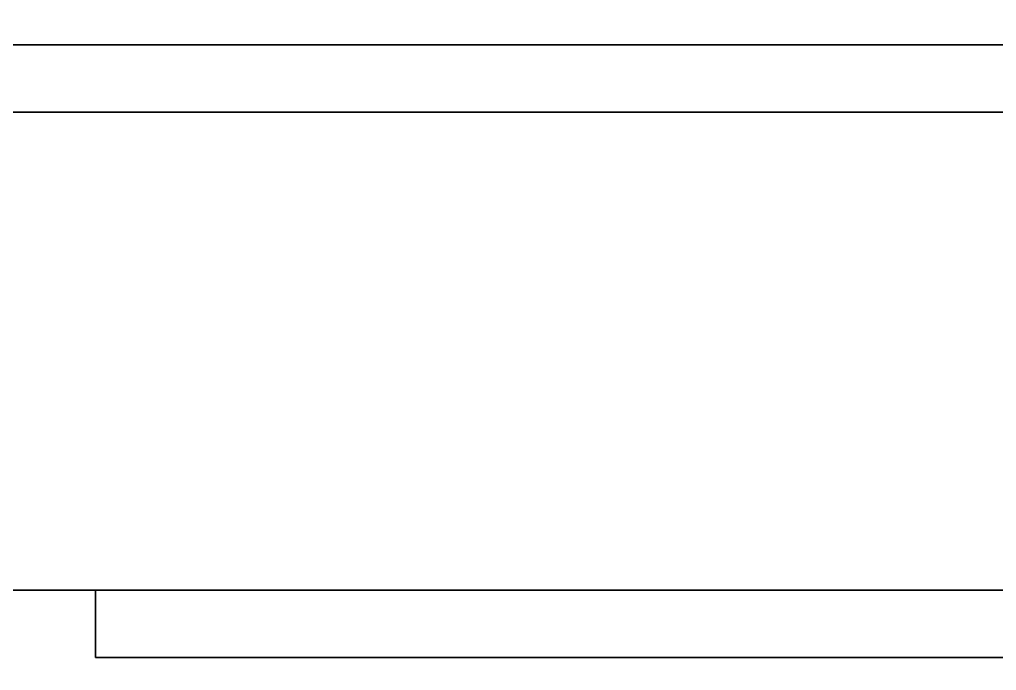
# Model space of a CAD drawing. Extents: x -1 to 1613, y -1132 to 1.
# Drawn here: x 1381.1 to 1404.27, y -683 to -667.56 of the extents above; entities that cross this region are included whole.
import ezdxf

# ---------------------------------------------------------------- set-up
doc = ezdxf.new("R2010")
doc.units = 0
for name, color, linetype in [('IQ_200_3D', 1, 'Continuous'), ('IQ_BLACK_3D', 250, 'Continuous'), ('IQ_GRAY_3D', 8, 'Continuous')]:
    doc.layers.add(name, color=color, linetype=linetype)

msp = doc.modelspace()

# ---------------------------------------------------------------- meshes
at = {"layer": 'IQ_200_3D'}
mesh = msp.add_polyface(dxfattribs=at)
corners = [(1599, -653, 629.527), (1328, -653, 629.527), (1328, -669.763, 640.994), (1599, -669.763, 640.994)]
mesh.append_faces([[corners[k] for k in face] for face in [(0, 1, 2, 3)]])
mesh = msp.add_polyface(dxfattribs=at)
corners = [(1599, -668.163, 204.796), (1328, -668.163, 204.796), (1328, -658.442, 200), (1599, -658.442, 200)]
mesh.append_faces([[corners[k] for k in face] for face in [(0, 1, 2, 3)]])
mesh = msp.add_polyface(dxfattribs=at)
corners = [(1599, -698, 204.796), (1328, -698, 204.796), (1328, -668.163, 204.796), (1599, -668.163, 204.796)]
mesh.append_faces([[corners[k] for k in face] for face in [(0, 1, 2, 3)]])
mesh = msp.add_polyface(dxfattribs=at)
corners = [(1599, -669.763, 640.994), (1328, -669.763, 640.994), (1328, -681.099, 640.994), (1599, -681.099, 640.994)]
mesh.append_faces([[corners[k] for k in face] for face in [(0, 1, 2, 3)]])
mesh = msp.add_polyface(dxfattribs=at)
corners = [(1599, -681.099, 640.994), (1328, -681.099, 640.994), (1328, -681.099, 549.796), (1599, -681.099, 549.796)]
mesh.append_faces([[corners[k] for k in face] for face in [(0, 1, 2, 3)]])
mesh = msp.add_polyface(dxfattribs=at)
corners = [(1599, -681.099, 549.796), (1328, -681.099, 549.796), (1328, -698, 549.796), (1599, -698, 549.796)]
mesh.append_faces([[corners[k] for k in face] for face in [(0, 1, 2, 3)]])
at = {"layer": 'IQ_BLACK_3D'}
mesh = msp.add_polyface(dxfattribs=at)
corners = [(1389.901, -682.699, 592.496), (1389.59, -682.699, 592.455), (1389.301, -682.699, 592.335), (1389.052, -682.699, 592.144), (1388.861, -682.699, 591.896), (1388.742, -682.699, 591.606), (1388.701, -682.699, 591.296), (1388.742, -682.699, 590.985), (1388.861, -682.699, 590.696), (1389.052, -682.699, 590.447), (1389.301, -682.699, 590.256), (1389.59, -682.699, 590.136), (1389.901, -682.699, 590.096), (1390.211, -682.699, 590.136), (1390.501, -682.699, 590.256), (1390.749, -682.699, 590.447), (1390.94, -682.699, 590.696), (1391.06, -682.699, 590.985), (1391.101, -682.699, 591.296), (1391.06, -682.699, 591.606), (1390.94, -682.699, 591.896), (1390.749, -682.699, 592.144), (1390.501, -682.699, 592.335), (1390.211, -682.699, 592.455)]
mesh.append_faces([[corners[k] for k in face] for face in [(23, 21, 22), (17, 15, 16), (4, 1, 2, 3), (7, 5, 6)]], dxfattribs={"vtx0": -1})
mesh.append_faces([[corners[k] for k in face] for face in [(19, 11, 17, 18), (13, 17, 11, 12), (5, 1, 4)]], dxfattribs={"vtx0": -1, "vtx1": -1})
mesh.append_faces([[corners[k] for k in face] for face in [(19, 23, 5, 7)]], dxfattribs={"vtx0": -1, "vtx1": -1, "vtx2": -1, "vtx3": -1})
mesh.append_faces([[corners[k] for k in face] for face in [(7, 10, 11, 19)]], dxfattribs={"vtx0": -1, "vtx2": -1, "vtx3": -1})
mesh.append_faces([[corners[k] for k in face] for face in [(8, 9, 10, 7)]], dxfattribs={"vtx2": -1})
mesh.append_faces([[corners[k] for k in face] for face in [(19, 20, 21, 23), (13, 14, 15, 17), (23, 0, 1, 5)]], dxfattribs={"vtx2": -1, "vtx3": -1})
mesh = msp.add_polyface(dxfattribs=at)
corners = [(1389.901, -682.699, 587.496), (1389.59, -682.699, 587.455), (1389.301, -682.699, 587.335), (1389.052, -682.699, 587.144), (1388.861, -682.699, 586.896), (1388.742, -682.699, 586.606), (1388.701, -682.699, 586.296), (1388.742, -682.699, 585.985), (1388.861, -682.699, 585.696), (1389.052, -682.699, 585.447), (1389.301, -682.699, 585.256), (1389.59, -682.699, 585.136), (1389.901, -682.699, 585.096), (1390.211, -682.699, 585.136), (1390.501, -682.699, 585.256), (1390.749, -682.699, 585.447), (1390.94, -682.699, 585.696), (1391.06, -682.699, 585.985), (1391.101, -682.699, 586.296), (1391.06, -682.699, 586.606), (1390.94, -682.699, 586.896), (1390.749, -682.699, 587.144), (1390.501, -682.699, 587.335), (1390.211, -682.699, 587.455)]
mesh.append_faces([[corners[k] for k in face] for face in [(23, 21, 22), (17, 15, 16), (4, 1, 2, 3), (7, 5, 6)]], dxfattribs={"vtx0": -1})
mesh.append_faces([[corners[k] for k in face] for face in [(19, 11, 17, 18), (13, 17, 11, 12), (5, 1, 4)]], dxfattribs={"vtx0": -1, "vtx1": -1})
mesh.append_faces([[corners[k] for k in face] for face in [(19, 23, 5, 7)]], dxfattribs={"vtx0": -1, "vtx1": -1, "vtx2": -1, "vtx3": -1})
mesh.append_faces([[corners[k] for k in face] for face in [(7, 10, 11, 19)]], dxfattribs={"vtx0": -1, "vtx2": -1, "vtx3": -1})
mesh.append_faces([[corners[k] for k in face] for face in [(8, 9, 10, 7)]], dxfattribs={"vtx2": -1})
mesh.append_faces([[corners[k] for k in face] for face in [(19, 20, 21, 23), (13, 14, 15, 17), (23, 0, 1, 5)]], dxfattribs={"vtx2": -1, "vtx3": -1})
mesh = msp.add_polyface(dxfattribs=at)
corners = [(1389.901, -682.699, 582.496), (1389.59, -682.699, 582.455), (1389.301, -682.699, 582.335), (1389.052, -682.699, 582.144), (1388.861, -682.699, 581.896), (1388.742, -682.699, 581.606), (1388.701, -682.699, 581.296), (1388.742, -682.699, 580.985), (1388.861, -682.699, 580.696), (1389.052, -682.699, 580.447), (1389.301, -682.699, 580.256), (1389.59, -682.699, 580.136), (1389.901, -682.699, 580.096), (1390.211, -682.699, 580.136), (1390.501, -682.699, 580.256), (1390.749, -682.699, 580.447), (1390.94, -682.699, 580.696), (1391.06, -682.699, 580.985), (1391.101, -682.699, 581.296), (1391.06, -682.699, 581.606), (1390.94, -682.699, 581.896), (1390.749, -682.699, 582.144), (1390.501, -682.699, 582.335), (1390.211, -682.699, 582.455)]
mesh.append_faces([[corners[k] for k in face] for face in [(23, 21, 22), (17, 15, 16), (4, 1, 2, 3), (7, 5, 6)]], dxfattribs={"vtx0": -1})
mesh.append_faces([[corners[k] for k in face] for face in [(19, 11, 17, 18), (13, 17, 11, 12), (5, 1, 4)]], dxfattribs={"vtx0": -1, "vtx1": -1})
mesh.append_faces([[corners[k] for k in face] for face in [(19, 23, 5, 7)]], dxfattribs={"vtx0": -1, "vtx1": -1, "vtx2": -1, "vtx3": -1})
mesh.append_faces([[corners[k] for k in face] for face in [(7, 10, 11, 19)]], dxfattribs={"vtx0": -1, "vtx2": -1, "vtx3": -1})
mesh.append_faces([[corners[k] for k in face] for face in [(8, 9, 10, 7)]], dxfattribs={"vtx2": -1})
mesh.append_faces([[corners[k] for k in face] for face in [(19, 20, 21, 23), (13, 14, 15, 17), (23, 0, 1, 5)]], dxfattribs={"vtx2": -1, "vtx3": -1})
mesh = msp.add_polyface(dxfattribs=at)
corners = [(1392.901, -682.699, 593.796), (1392.901, -682.699, 578.796), (1442.901, -682.699, 578.796), (1442.901, -682.699, 593.796)]
mesh.append_faces([[corners[k] for k in face] for face in [(0, 1, 2, 3)]])
mesh = msp.add_polyface(dxfattribs=at)
corners = [(1392.901, -682.699, 571.843), (1403.901, -682.699, 571.843), (1403.901, -682.699, 576.843), (1392.901, -682.699, 576.843)]
mesh.append_faces([[corners[k] for k in face] for face in [(0, 1, 2, 3)]])
at = {"layer": 'IQ_GRAY_3D'}
mesh = msp.add_polyface(dxfattribs=at)
corners = [(1452.901, -681.099, 569.795), (1382.901, -681.099, 569.795), (1382.901, -681.099, 598.796), (1452.901, -681.099, 598.796)]
mesh.append_faces([[corners[k] for k in face] for face in [(0, 1, 2, 3)]])
mesh = msp.add_polyface(dxfattribs=at)
corners = [(1452.901, -682.699, 598.796), (1452.901, -681.099, 598.796), (1382.901, -681.099, 598.796), (1382.901, -682.699, 598.796)]
mesh.append_faces([[corners[k] for k in face] for face in [(0, 1, 2, 3)]])
mesh = msp.add_polyface(dxfattribs=at)
corners = [(1382.901, -682.699, 598.796), (1382.901, -681.099, 598.796), (1382.901, -681.099, 569.795), (1382.901, -682.699, 569.795)]
mesh.append_faces([[corners[k] for k in face] for face in [(0, 1, 2, 3)]])
mesh = msp.add_polyface(dxfattribs=at)
corners = [(1382.901, -682.699, 569.795), (1382.901, -681.099, 569.795), (1452.901, -681.099, 569.795), (1452.901, -682.699, 569.795)]
mesh.append_faces([[corners[k] for k in face] for face in [(0, 1, 2, 3)]])
mesh = msp.add_polyface(dxfattribs=at)
corners = [(1452.901, -682.699, 598.796), (1382.901, -682.699, 598.796), (1382.901, -682.699, 569.795), (1452.901, -682.699, 569.795), (1442.901, -682.699, 593.796), (1442.901, -682.699, 578.796), (1392.901, -682.699, 578.796), (1392.901, -682.699, 593.796), (1445.901, -682.699, 587.496), (1446.211, -682.699, 587.455), (1446.501, -682.699, 587.335), (1446.749, -682.699, 587.144), (1446.94, -682.699, 586.896), (1447.06, -682.699, 586.606), (1447.101, -682.699, 586.296), (1447.06, -682.699, 585.985), (1446.94, -682.699, 585.696), (1446.749, -682.699, 585.447), (1446.501, -682.699, 585.256), (1446.211, -682.699, 585.136), (1445.901, -682.699, 585.096), (1445.59, -682.699, 585.136), (1445.301, -682.699, 585.256), (1445.052, -682.699, 585.447), (1444.861, -682.699, 585.696), (1444.742, -682.699, 585.985), (1444.701, -682.699, 586.296), (1444.742, -682.699, 586.606), (1444.861, -682.699, 586.896), (1445.052, -682.699, 587.144), (1445.301, -682.699, 587.335), (1445.59, -682.699, 587.455), (1445.901, -682.699, 592.496), (1446.211, -682.699, 592.455), (1446.501, -682.699, 592.335), (1446.749, -682.699, 592.144), (1446.94, -682.699, 591.896), (1447.06, -682.699, 591.606), (1447.101, -682.699, 591.296), (1447.06, -682.699, 590.985), (1446.94, -682.699, 590.696), (1446.749, -682.699, 590.447), (1446.501, -682.699, 590.256), (1446.211, -682.699, 590.136), (1445.901, -682.699, 590.096), (1445.59, -682.699, 590.136), (1445.301, -682.699, 590.256), (1445.052, -682.699, 590.447), (1444.861, -682.699, 590.696), (1444.742, -682.699, 590.985), (1444.701, -682.699, 591.296), (1444.742, -682.699, 591.606), (1444.861, -682.699, 591.896), (1445.052, -682.699, 592.144), (1445.301, -682.699, 592.335), (1445.59, -682.699, 592.455), (1445.901, -682.699, 582.496), (1446.211, -682.699, 582.455), (1446.501, -682.699, 582.335), (1446.749, -682.699, 582.144), (1446.94, -682.699, 581.896), (1447.06, -682.699, 581.606), (1447.101, -682.699, 581.296), (1447.06, -682.699, 580.985), (1446.94, -682.699, 580.696), (1446.749, -682.699, 580.447), (1446.501, -682.699, 580.256), (1446.211, -682.699, 580.136), (1445.901, -682.699, 580.096), (1445.59, -682.699, 580.136), (1445.301, -682.699, 580.256), (1445.052, -682.699, 580.447), (1444.861, -682.699, 580.696), (1444.742, -682.699, 580.985), (1444.701, -682.699, 581.296), (1444.742, -682.699, 581.606), (1444.861, -682.699, 581.896), (1445.052, -682.699, 582.144), (1445.301, -682.699, 582.335), (1445.59, -682.699, 582.455), (1389.901, -682.699, 592.496), (1390.211, -682.699, 592.455), (1390.501, -682.699, 592.335), (1390.749, -682.699, 592.144), (1390.94, -682.699, 591.896), (1391.06, -682.699, 591.606), (1391.101, -682.699, 591.296), (1391.06, -682.699, 590.985), (1390.94, -682.699, 590.696), (1390.749, -682.699, 590.447), (1390.501, -682.699, 590.256), (1390.211, -682.699, 590.136), (1389.901, -682.699, 590.096), (1389.59, -682.699, 590.136), (1389.301, -682.699, 590.256), (1389.052, -682.699, 590.447), (1388.861, -682.699, 590.696), (1388.742, -682.699, 590.985), (1388.701, -682.699, 591.296), (1388.742, -682.699, 591.606), (1388.861, -682.699, 591.896), (1389.052, -682.699, 592.144), (1389.301, -682.699, 592.335), (1389.59, -682.699, 592.455), (1389.901, -682.699, 587.496), (1390.211, -682.699, 587.455), (1390.501, -682.699, 587.335), (1390.749, -682.699, 587.144), (1390.94, -682.699, 586.896), (1391.06, -682.699, 586.606), (1391.101, -682.699, 586.296), (1391.06, -682.699, 585.985), (1390.94, -682.699, 585.696), (1390.749, -682.699, 585.447), (1390.501, -682.699, 585.256), (1390.211, -682.699, 585.136), (1389.901, -682.699, 585.096), (1389.59, -682.699, 585.136), (1389.301, -682.699, 585.256), (1389.052, -682.699, 585.447), (1388.861, -682.699, 585.696), (1388.742, -682.699, 585.985), (1388.701, -682.699, 586.296), (1388.742, -682.699, 586.606), (1388.861, -682.699, 586.896), (1389.052, -682.699, 587.144), (1389.301, -682.699, 587.335), (1389.59, -682.699, 587.455), (1389.901, -682.699, 582.496), (1390.211, -682.699, 582.455), (1390.501, -682.699, 582.335), (1390.749, -682.699, 582.144), (1390.94, -682.699, 581.896), (1391.06, -682.699, 581.606), (1391.101, -682.699, 581.296), (1391.06, -682.699, 580.985), (1390.94, -682.699, 580.696), (1390.749, -682.699, 580.447), (1390.501, -682.699, 580.256), (1390.211, -682.699, 580.136), (1389.901, -682.699, 580.096), (1389.59, -682.699, 580.136), (1389.301, -682.699, 580.256), (1389.052, -682.699, 580.447), (1388.861, -682.699, 580.696), (1388.742, -682.699, 580.985), (1388.701, -682.699, 581.296), (1388.742, -682.699, 581.606), (1388.861, -682.699, 581.896), (1389.052, -682.699, 582.144), (1389.301, -682.699, 582.335), (1389.59, -682.699, 582.455), (1392.901, -682.699, 576.843), (1403.901, -682.699, 576.843), (1403.901, -682.699, 571.843), (1392.901, -682.699, 571.843), (1416.901, -682.699, 576.843), (1416.901, -682.699, 571.843), (1405.901, -682.699, 571.843), (1405.901, -682.699, 576.843), (1429.901, -682.699, 576.843), (1429.901, -682.699, 571.843), (1418.901, -682.699, 571.843), (1418.901, -682.699, 576.843), (1442.901, -682.699, 576.843), (1442.901, -682.699, 571.843), (1431.901, -682.699, 571.843), (1431.901, -682.699, 576.843)]
mesh.append_faces([[corners[k] for k in face] for face in [(36, 0, 35), (41, 12, 40), (54, 4, 53), (51, 4, 50), (63, 3, 62), (17, 59, 16), (77, 23, 76), (72, 5, 71), (85, 7, 84), (109, 87, 108), (103, 1, 102), (100, 1, 99), (118, 151, 117), (141, 152, 140), (142, 2, 141), (144, 2, 143), (140, 152, 139)]], dxfattribs={"vtx0": -1, "vtx1": -1})
mesh.append_faces([[corners[k] for k in face] for face in [(62, 3, 14), (3, 162, 157, 2), (87, 109, 7, 86), (139, 152, 6, 138), (2, 146, 122)]], dxfattribs={"vtx0": -1, "vtx1": -1, "vtx2": -1})
mesh.append_faces([[corners[k] for k in face] for face in [(0, 36, 37), (13, 39, 40, 12), (14, 3, 0, 13), (60, 15, 16, 59), (4, 51, 52), (31, 45, 46, 30), (8, 44, 45, 31), (44, 8, 9), (30, 46, 47, 29), (49, 27, 28), (20, 79, 56, 19), (79, 20, 21, 78), (19, 56, 57), (3, 63, 64), (3, 64, 65), (24, 75, 76, 23), (5, 74, 75), (167, 160, 161, 166), (78, 21, 22), (110, 6, 7, 109), (7, 85, 86), (108, 87, 88, 107), (107, 88, 89, 106), (106, 89, 90), (1, 100, 101), (124, 95, 96, 123), (147, 121, 122, 146), (6, 133, 134), (131, 113, 114, 130), (6, 137, 138), (6, 136, 137), (130, 114, 115, 129), (133, 111, 112), (116, 128, 129, 115), (128, 116, 117, 151), (2, 145, 146)]], dxfattribs={"vtx0": -1, "vtx2": -1})
mesh.append_faces([[corners[k] for k in face] for face in [(0, 38, 39, 13), (164, 68, 69, 5), (75, 24, 25, 5), (6, 110, 111, 133), (123, 96, 97, 1), (6, 159, 156, 163), (2, 157, 158, 154), (6, 152, 153, 159), (2, 155, 152, 141)]], dxfattribs={"vtx0": -1, "vtx2": -1, "vtx3": -1})
mesh.append_faces([[corners[k] for k in face] for face in [(37, 38, 0), (34, 35, 0), (33, 34, 0), (54, 55, 4), (52, 53, 4), (55, 32, 4), (47, 48, 29), (65, 66, 3), (66, 67, 3), (60, 61, 15), (73, 74, 5), (72, 73, 5), (70, 71, 5), (164, 165, 3), (69, 70, 5), (25, 26, 5), (165, 166, 3), (81, 82, 7), (83, 84, 7), (82, 83, 7), (103, 80, 1), (101, 102, 1), (98, 99, 1), (97, 98, 1), (124, 125, 95), (134, 135, 6), (131, 132, 113), (135, 136, 6), (154, 155, 2), (142, 143, 2), (144, 145, 2), (147, 148, 121)]], dxfattribs={"vtx1": -1, "vtx2": -1})
mesh.append_faces([[corners[k] for k in face] for face in [(32, 33, 0, 4), (49, 50, 4, 27), (67, 68, 164, 3), (167, 164, 5, 160), (161, 162, 3, 166), (80, 81, 7, 1)]], dxfattribs={"vtx1": -1, "vtx2": -1, "vtx3": -1})
mesh.append_faces([[corners[k] for k in face] for face in [(14, 15, 61, 62), (42, 43, 10, 11), (41, 42, 11, 12), (9, 10, 43, 44), (48, 49, 28, 29), (26, 27, 4, 5), (7, 4, 0, 1), (17, 18, 58, 59), (57, 58, 18, 19), (22, 23, 77, 78), (162, 163, 156, 157), (163, 160, 5, 6), (91, 92, 104, 105), (90, 91, 105, 106), (127, 104, 92, 93), (93, 94, 126, 127), (125, 126, 94, 95), (120, 121, 148, 149), (122, 123, 1, 2), (132, 133, 112, 113), (158, 159, 153, 154), (118, 119, 150, 151), (149, 150, 119, 120)]], dxfattribs={"vtx1": -1, "vtx3": -1})

doc.saveas('drawing.dxf')
